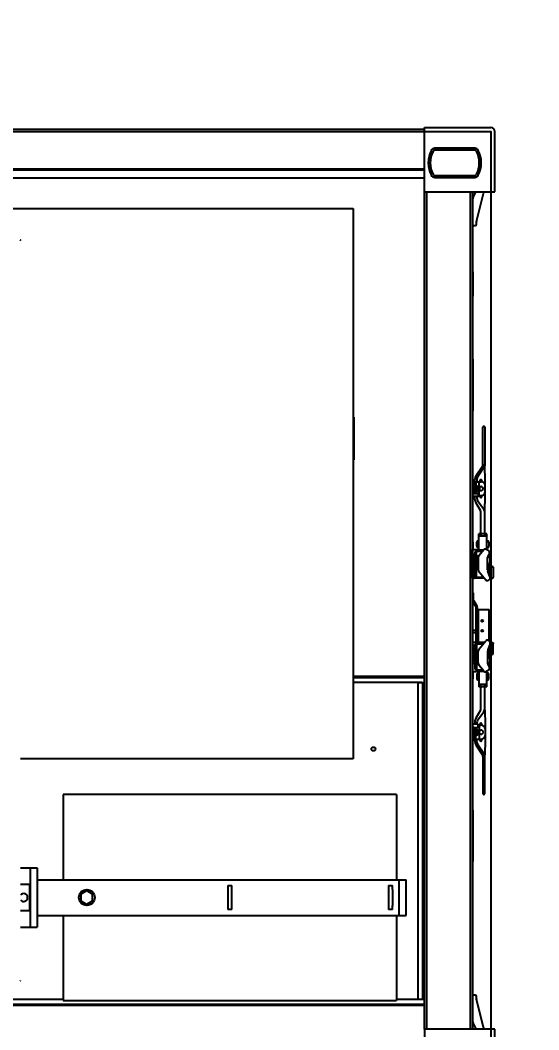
# Model space of a CAD drawing. Header units: feet. Extents: x -1522 to 1718, y -42 to 1309.
# Drawn here: x 42.23 to 46.53, y 7.65 to 16.02 of the extents above; entities that cross this region are included whole.
import ezdxf

# ---------------------------------------------------------------- set-up
doc = ezdxf.new("R2010")
doc.units = ezdxf.units.FT
doc.header["$MEASUREMENT"] = 0
doc.layers.add('E-EQPM-XFMR-1500V', color=141, linetype='Continuous')
doc.layers.add('G-NPLT', color=67, linetype='Continuous', plot=False)
doc.styles.add('NEI-A', font='arial.ttf')

# ---------------------------------------------------------------- blocks, each defined once
blk = doc.blocks.new('INV SKID')
at = {"layer": 'E-EQPM-XFMR-1500V', "linetype": 'Continuous'}
for p, q in [((-9.3537, 3.9871), (9.3537, 3.9871)), ((9.3537, 4.0002), (9.9049, 4.0002)), ((9.3537, 4.0002), (9.9049, 4.0002)), ((9.3537, 3.4687), (9.3537, 4.0002)), ((9.3537, 3.4687), (9.3537, 4.0002)), ((9.9377, 3.4687), (9.9377, 3.9674)), ((9.9377, 3.4687), (9.9377, 3.9674)), ((9.7698, 3.8288), (9.4395, 3.8288)), ((9.7698, 3.8288), (9.4395, 3.8288)), ((9.7698, 3.8124), (9.4395, 3.8124)), ((9.7698, 3.8124), (9.4395, 3.8124)), ((-9.3537, 3.659), (9.3537, 3.659)), ((0.0394, 3.6492), (9.3537, 3.6492)), ((9.4395, 3.604), (9.7698, 3.604)), ((9.4395, 3.604), (9.7698, 3.604)), ((-0.0262, 3.5835), (9.3537, 3.5835)), ((9.4395, 3.5876), (9.7698, 3.5876)), ((9.4395, 3.5876), (9.7698, 3.5876)), ((9.3537, 3.4687), (9.9377, 3.4687)), ((9.3537, 3.4687), (9.9377, 3.4687)), ((9.3537, -3.467), (9.3537, 3.4687)), ((9.3734, -3.467), (9.3734, 3.4687)), ((9.731, 3.4687), (9.731, -3.467)), ((9.7507, 3.4687), (9.7507, -3.467)), ((9.7576, 3.4219), (9.78, 3.4667)), ((9.7845, 3.2217), (9.8441, 3.4555)), ((9.8444, 3.457), (9.8455, 3.4687)), ((5.7612, 3.3309), (8.7631, 3.3309)), ((8.7631, 3.3309), (8.7631, -1.2295)), ((9.7507, 3.1882), (9.7743, 3.1882)), ((9.7842, 3.198), (9.7842, 3.2193)), ((9.7507, 2.806), (9.7556, 2.806)), ((9.7556, 2.806), (9.7556, 2.7924)), ((9.7556, 2.7924), (9.7556, 2.6162)), ((9.7507, 2.6026), (9.7556, 2.6026)), ((9.7556, 2.6162), (9.7556, 2.6026)), ((9.7507, 2.0809), (9.7533, 2.0809)), ((9.7533, 2.0809), (9.7533, 1.6544)), ((8.7697, 1.2476), (8.7697, 1.6003)), ((9.7507, 1.6544), (9.7533, 1.6544)), ((9.8376, 1.2115), (9.8376, 1.5199)), ((9.8442, 1.5265), (9.8474, 1.5265)), ((9.854, 1.5199), (9.854, 1.1984)), ((9.7802, 1.1156), (9.8321, 1.1933)), ((9.8457, 1.186), (9.7939, 1.1082)), ((9.8573, 1.0737), (9.854, 1.1984)), ((9.772, 1.0671), (9.772, 1.0883)), ((9.7884, 1.09), (9.7884, 1.0671)), ((9.7539, 1.0753), (9.7605, 1.0753)), ((9.7638, 0.9671), (9.7638, 1.0721)), ((9.7667, 1.0642), (9.7654, 1.0603)), ((9.7654, 0.9704), (9.7654, 1.0602)), ((9.7705, 1.0666), (9.7667, 1.0642)), ((9.7753, 1.0425), (9.7687, 1.0425)), ((9.7752, 1.0671), (9.7705, 1.0666)), ((9.7767, 1.0671), (9.8245, 1.0671)), ((9.7785, 1.0602), (9.7785, 0.9704)), ((9.7802, 1.0343), (9.7835, 1.0343)), ((9.7802, 1.0343), (9.7802, 0.9851)), ((9.7966, 1.0212), (9.7966, 0.9982)), ((9.8081, 0.9556), (9.8081, 1.0639)), ((9.8097, 1.0167), (9.8097, 1.0027)), ((9.8573, 1.0343), (9.8573, 1.0737)), ((9.8573, 0.9851), (9.8573, 1.0343)), ((9.7539, 0.9704), (9.7605, 0.9704)), ((9.7966, 0.9441), (9.7539, 0.9441)), ((9.7638, 0.9704), (9.7966, 0.9704)), ((9.7687, 0.9769), (9.7753, 0.9769)), ((9.772, 0.9195), (9.772, 0.9441)), ((9.7802, 0.9851), (9.7835, 0.9851)), ((9.7884, 0.9441), (9.7884, 0.93)), ((9.7999, 0.9671), (9.7999, 0.9474)), ((9.7999, 0.9523), (9.8245, 0.9523)), ((9.854, 0.8276), (9.8573, 0.9425)), ((9.8573, 0.9425), (9.8573, 0.9851)), ((9.8168, 0.8287), (9.7786, 0.8949)), ((9.7945, 0.9109), (9.8448, 0.8405)), ((9.8212, 0.6144), (9.8212, 0.8123)), ((9.854, 0.6144), (9.854, 0.8276)), ((9.8179, 0.6341), (9.8048, 0.6341)), ((9.8048, 0.5036), (9.8048, 0.6341)), ((9.8694, 0.6144), (9.8058, 0.6144)), ((9.8179, 0.6144), (9.8179, 0.6341)), ((9.8212, 0.6339), (9.8221, 0.634)), ((9.8221, 0.634), (9.8278, 0.6341)), ((9.8474, 0.6341), (9.8278, 0.6341)), ((9.8704, 0.6341), (9.8573, 0.6341)), ((9.8573, 0.6144), (9.8573, 0.6341)), ((9.8704, 0.5036), (9.8704, 0.6341)), ((9.7572, 0.5684), (9.7507, 0.5684)), ((9.7523, 0.5061), (9.779, 0.5061)), ((9.7523, 0.2666), (9.7523, 0.5061)), ((9.7572, 0.5061), (9.7572, 0.5684)), ((9.779, 0.5061), (9.7817, 0.5043)), ((9.7817, 0.5043), (9.7851, 0.5043)), ((9.7851, 0.5036), (9.7851, 0.5043)), ((9.7851, 0.5036), (9.8452, 0.5036)), ((9.7876, 0.5324), (9.7876, 0.5652)), ((9.804, 0.5783), (9.8007, 0.5783)), ((9.804, 0.5192), (9.8007, 0.5192)), ((9.8452, 0.503), (9.8059, 0.4562)), ((9.8858, 0.4952), (9.8659, 0.5066)), ((9.8712, 0.5783), (9.8745, 0.5783)), ((9.8712, 0.5192), (9.8745, 0.5192)), ((9.8876, 0.5652), (9.8876, 0.5324)), ((9.7523, 0.4373), (9.7698, 0.4373)), ((9.7654, 0.4034), (9.7698, 0.4373)), ((9.7698, 0.4373), (9.7698, 0.4707)), ((9.7738, 0.4865), (9.7799, 0.4915)), ((9.7851, 0.4915), (9.7799, 0.4915)), ((9.7799, 0.4915), (9.7799, 0.2769)), ((9.7851, 0.4923), (9.8362, 0.4923)), ((9.7851, 0.2759), (9.7851, 0.4923)), ((9.7982, 0.4351), (9.7982, 0.3409)), ((9.877, 0.338), (9.877, 0.4383)), ((9.8814, 0.4547), (9.8918, 0.4728)), ((9.7523, 0.4034), (9.7654, 0.4034)), ((9.7654, 0.3012), (9.7654, 0.4034)), ((9.7851, 0.3585), (9.7982, 0.3585)), ((9.877, 0.3585), (9.8895, 0.3585)), ((9.8885, 0.3481), (9.8901, 0.365)), ((9.8885, 0.3317), (9.8885, 0.3481)), ((9.9131, 0.365), (9.8901, 0.365)), ((9.9175, 0.365), (9.9204, 0.3628)), ((9.9204, 0.3628), (9.9222, 0.3597)), ((9.9222, 0.3597), (9.9229, 0.356)), ((9.9229, 0.3552), (9.9229, 0.2754)), ((9.7507, 0.26), (9.7572, 0.26)), ((9.8505, 0.2666), (9.7523, 0.2666)), ((9.7572, 0.2666), (9.7572, 0.26)), ((9.7799, 0.2769), (9.7694, 0.2853)), ((9.7851, 0.2768), (9.7799, 0.2769)), ((9.7851, 0.2768), (9.842, 0.2768)), ((9.8059, 0.3198), (9.8616, 0.2535)), ((9.898, 0.2745), (9.8789, 0.3268)), ((9.8823, 0.2498), (9.8908, 0.2547)), ((9.8981, 0.2772), (9.8885, 0.3317)), ((9.8999, 0.2666), (9.8985, 0.2746)), ((9.8999, 0.2666), (9.9184, 0.2666)), ((9.9184, 0.2666), (9.9217, 0.2703)), ((9.9217, 0.2703), (9.9229, 0.2754)), ((9.7605, 0.1452), (9.7507, 0.1452)), ((9.7605, 0.0849), (9.7605, 0.1452)), ((9.7533, 0.075), (9.7808, 0.0273)), ((9.7618, 0.08), (9.7894, 0.0323)), ((9.7821, -0.2649), (9.7821, 0.0224)), ((9.792, -0.0635), (9.792, 0.0224)), ((9.7986, 0.008), (9.8895, 0.008)), ((9.7986, 0.008), (9.7986, -0.261)), ((9.8895, -0.2522), (9.8895, 0.008)), ((9.792, -0.0543), (9.7986, -0.0543)), ((9.792, -0.0635), (9.7986, -0.0635)), ((9.792, -0.1888), (9.792, -0.0635)), ((9.7986, -0.0635), (9.7953, -0.0635)), ((9.7953, -0.1888), (9.7953, -0.0635)), ((9.7986, -0.0597), (9.7968, -0.0597)), ((9.7969, -0.0597), (9.7969, -0.0543)), ((9.7821, -0.1659), (9.7507, -0.1659)), ((9.7986, -0.0983), (9.7953, -0.0983)), ((9.7953, -0.0983), (9.7986, -0.0983)), ((9.7986, -0.1541), (9.7953, -0.1541)), ((9.7953, -0.1541), (9.7986, -0.1541)), ((9.7821, -0.1856), (9.7507, -0.1856)), ((9.792, -0.1888), (9.7986, -0.1888)), ((9.792, -0.2649), (9.792, -0.1888)), ((9.792, -0.202), (9.7986, -0.202)), ((9.7986, -0.1888), (9.7953, -0.1888)), ((9.7986, -0.1926), (9.7968, -0.1926)), ((9.7969, -0.202), (9.7969, -0.1926)), ((9.8823, -0.2481), (9.8908, -0.253)), ((9.7507, -0.2583), (9.7572, -0.2583)), ((9.8505, -0.2649), (9.7523, -0.2649)), ((9.7523, -0.2649), (9.7523, -0.5044)), ((9.7572, -0.2649), (9.7572, -0.2583)), ((9.7654, -0.2994), (9.7654, -0.4017)), ((9.7799, -0.2751), (9.7694, -0.2836)), ((9.7851, -0.2751), (9.7799, -0.2751)), ((9.7799, -0.4897), (9.7799, -0.2751)), ((9.7851, -0.2742), (9.7851, -0.4906)), ((9.7851, -0.2751), (9.842, -0.2751)), ((9.7986, -0.261), (9.8538, -0.261)), ((9.8059, -0.3181), (9.8616, -0.2517)), ((9.898, -0.2728), (9.8789, -0.3251)), ((9.8981, -0.2755), (9.8885, -0.33)), ((9.8885, -0.33), (9.8885, -0.3464)), ((9.8999, -0.2649), (9.8985, -0.2729)), ((9.8999, -0.2649), (9.9184, -0.2649)), ((9.9184, -0.2649), (9.9217, -0.2686)), ((9.9217, -0.2686), (9.9229, -0.2736)), ((9.9229, -0.3543), (9.9229, -0.2736)), ((9.7523, -0.4017), (9.7654, -0.4017)), ((9.7654, -0.4017), (9.7698, -0.4356)), ((9.7851, -0.3567), (9.7982, -0.3567)), ((9.7982, -0.4334), (9.7982, -0.3392)), ((9.877, -0.3363), (9.877, -0.4365)), ((9.877, -0.3567), (9.8895, -0.3567)), ((9.8885, -0.3464), (9.8901, -0.3633)), ((9.9131, -0.3633), (9.8901, -0.3633)), ((9.9175, -0.3633), (9.9204, -0.3611)), ((9.9204, -0.3611), (9.9222, -0.358)), ((9.9222, -0.358), (9.9229, -0.3543)), ((9.7523, -0.4356), (9.7698, -0.4356)), ((9.7698, -0.4356), (9.7698, -0.4689)), ((9.7738, -0.4848), (9.7799, -0.4897)), ((9.7851, -0.4897), (9.7799, -0.4897)), ((9.7851, -0.4906), (9.8362, -0.4906)), ((9.8452, -0.5013), (9.8059, -0.4545)), ((9.8858, -0.4934), (9.8659, -0.5049)), ((9.8814, -0.4529), (9.8918, -0.471)), ((8.7648, -0.5241), (8.7631, -0.5241)), ((8.7648, -0.9014), (8.7648, -0.5241)), ((9.3504, -0.547), (8.7648, -0.547)), ((9.3504, -0.5569), (8.7648, -0.5569)), ((8.7664, -0.5572), (8.7648, -0.5572)), ((8.7664, -0.5596), (8.7648, -0.5596)), ((8.7664, -0.5668), (8.7648, -0.5668)), ((8.7664, -0.5764), (8.7648, -0.5764)), ((8.7664, -0.6457), (8.7664, -0.5572)), ((9.3504, -0.547), (9.3504, -0.5962)), ((9.7572, -0.5667), (9.7507, -0.5667)), ((9.7523, -0.5044), (9.779, -0.5044)), ((9.7572, -0.5667), (9.7572, -0.5044)), ((9.779, -0.5044), (9.7817, -0.5026)), ((9.7817, -0.5026), (9.7851, -0.5026)), ((9.7851, -0.5019), (9.8452, -0.5019)), ((9.7851, -0.5019), (9.7851, -0.5026)), ((9.7876, -0.5306), (9.7876, -0.5634)), ((9.804, -0.5175), (9.8007, -0.5175)), ((9.804, -0.5766), (9.8007, -0.5766)), ((9.8048, -0.5019), (9.8048, -0.6323)), ((9.8704, -0.6323), (9.8704, -0.5019)), ((9.8712, -0.5175), (9.8745, -0.5175)), ((9.8712, -0.5766), (9.8745, -0.5766)), ((9.8876, -0.5634), (9.8876, -0.5306)), ((8.7664, -0.5883), (8.7648, -0.5883)), ((8.7664, -0.6457), (8.7648, -0.6457)), ((8.7664, -0.6649), (8.7648, -0.6649)), ((8.7664, -0.6673), (8.7648, -0.6673)), ((9.3307, -0.5962), (8.7664, -0.5962)), ((8.7664, -0.7534), (8.7664, -0.6649)), ((9.3012, -0.5962), (9.3504, -0.5962)), ((9.3012, -3.2209), (9.3012, -0.5962)), ((9.3406, -3.2209), (9.3406, -0.5962)), ((9.8179, -0.6323), (9.8048, -0.6323)), ((9.8694, -0.6127), (9.8058, -0.6127)), ((9.8179, -0.6323), (9.8179, -0.6127)), ((9.8212, -0.8106), (9.8212, -0.6127)), ((9.8474, -0.6323), (9.8278, -0.6323)), ((9.8474, -0.6324), (9.8531, -0.6323)), ((9.8531, -0.6323), (9.854, -0.6322)), ((9.854, -0.8259), (9.854, -0.6127)), ((9.8573, -0.6127), (9.8573, -0.6323)), ((9.8704, -0.6323), (9.8573, -0.6323)), ((8.7664, -0.6744), (8.7648, -0.6744)), ((8.7664, -0.684), (8.7648, -0.684)), ((8.7664, -0.696), (8.7648, -0.696)), ((8.7664, -0.7534), (8.7648, -0.7534)), ((8.7664, -0.7725), (8.7648, -0.7725)), ((8.7664, -0.8108), (8.7648, -0.8108)), ((8.7664, -0.8299), (8.7648, -0.8299)), ((8.7664, -0.8682), (8.7664, -0.7725)), ((9.8168, -0.827), (9.7786, -0.8932)), ((9.854, -0.8259), (9.8573, -0.9407)), ((8.7648, -0.9014), (8.7631, -0.9014)), ((8.7664, -0.8682), (8.7648, -0.8682)), ((9.772, -0.9178), (9.772, -0.9424)), ((9.7945, -0.9092), (9.8448, -0.8387)), ((9.7966, -0.9424), (9.7539, -0.9424)), ((9.7539, -0.9686), (9.7605, -0.9686)), ((9.7638, -0.9653), (9.7638, -1.0703)), ((9.7638, -0.9686), (9.7966, -0.9686)), ((9.7654, -0.9686), (9.7654, -1.0585)), ((9.7687, -0.9752), (9.7753, -0.9752)), ((9.7785, -1.0585), (9.7785, -0.9686)), ((9.7802, -0.9834), (9.7835, -0.9834)), ((9.7802, -1.0326), (9.7802, -0.9834)), ((9.7884, -0.9424), (9.7884, -0.9283)), ((9.7966, -1.0195), (9.7966, -0.9965)), ((9.7999, -0.9653), (9.7999, -0.9457)), ((9.7999, -0.9506), (9.8245, -0.9506)), ((9.8081, -0.9539), (9.8081, -1.0621)), ((9.8097, -1.015), (9.8097, -1.001)), ((9.8573, -0.9407), (9.8573, -0.9834)), ((9.8573, -0.9834), (9.8573, -1.0326)), ((9.7539, -1.0736), (9.7605, -1.0736)), ((9.7753, -1.0408), (9.7687, -1.0408)), ((9.7705, -1.0648), (9.7752, -1.0654)), ((9.772, -1.0654), (9.772, -1.0865)), ((9.7767, -1.0654), (9.8245, -1.0654)), ((9.7802, -1.0326), (9.7835, -1.0326)), ((9.7884, -1.0883), (9.7884, -1.0654)), ((9.8573, -1.072), (9.854, -1.1966)), ((9.8573, -1.0326), (9.8573, -1.072)), ((9.7802, -1.1138), (9.8321, -1.1916)), ((9.8457, -1.1842), (9.7939, -1.1065)), ((8.7631, -1.2295), (6.0067, -1.2295)), ((9.8376, -1.2098), (9.8376, -1.5182)), ((9.854, -1.5182), (9.854, -1.1966)), ((9.1207, -1.5247), (6.3583, -1.5247)), ((6.3583, -1.5247), (6.3583, -2.2301)), ((9.1207, -1.5247), (9.1207, -2.2301)), ((9.8442, -1.5247), (9.8474, -1.5247)), ((9.7507, -1.6527), (9.7533, -1.6527)), ((9.7533, -1.6527), (9.7533, -2.0792)), ((9.7507, -2.0792), (9.7533, -2.0792)), ((6.0067, -2.1317), (6.086, -2.1317)), ((6.0859, -2.1317), (6.145, -2.1317)), ((6.0859, -2.1317), (6.0859, -2.6238)), ((6.086, -2.1317), (6.086, -2.6238)), ((6.145, -2.1317), (6.145, -2.6238)), ((6.145, -2.2301), (9.2033, -2.2301)), ((9.1437, -2.3777), (9.1437, -2.2301)), ((9.2033, -2.5254), (9.2033, -2.2301)), ((6.0067, -2.2662), (6.081, -2.2662)), ((6.081, -2.2662), (6.081, -2.4893)), ((6.5083, -2.3476), (6.5551, -2.3206)), ((6.5551, -2.3206), (6.6002, -2.3466)), ((7.7231, -2.2793), (7.7559, -2.2793)), ((7.7231, -2.2793), (7.7231, -2.3366)), ((7.7231, -2.3366), (7.7231, -2.4352)), ((7.7559, -2.3137), (7.7559, -2.2793)), ((7.7559, -2.3203), (7.7559, -2.3137)), ((7.7559, -2.4189), (7.7559, -2.3203)), ((9.0551, -2.2793), (9.0879, -2.2793)), ((9.0551, -2.2793), (9.0551, -2.3121)), ((9.0551, -2.3121), (9.0551, -2.4434)), ((9.0879, -2.3121), (9.0879, -2.2793)), ((9.0879, -2.3121), (9.0879, -2.4434)), ((6.5083, -2.4083), (6.5083, -2.3476)), ((6.5534, -2.4343), (6.5083, -2.4083)), ((6.6002, -2.4073), (6.5534, -2.4343)), ((6.6002, -2.3466), (6.6002, -2.4073)), ((7.7559, -2.4762), (7.7559, -2.4189)), ((9.1437, -2.5254), (9.1437, -2.3777)), ((6.081, -2.4893), (6.0067, -2.4893)), ((7.7231, -2.4352), (7.7231, -2.4418)), ((7.7231, -2.4418), (7.7231, -2.4762)), ((7.7559, -2.4762), (7.7231, -2.4762)), ((9.0551, -2.4434), (9.0551, -2.4762)), ((9.0879, -2.4762), (9.0551, -2.4762)), ((9.0879, -2.4762), (9.0879, -2.4434)), ((6.145, -2.5254), (9.2033, -2.5254)), ((6.3583, -2.5254), (6.3583, -3.2308)), ((9.1207, -2.5254), (9.1207, -3.2308)), ((6.0067, -2.6238), (6.086, -2.6238)), ((6.0859, -2.6238), (6.145, -2.6238)), ((9.3537, -3.0979), (9.3438, -3.0979)), ((9.3438, -3.1963), (9.3438, -3.0979)), ((5.2772, -3.2209), (6.3583, -3.2209)), ((5.2772, -3.2603), (9.3504, -3.2603)), ((6.3583, -3.2308), (9.1207, -3.2308)), ((9.1207, -3.2209), (9.3307, -3.2209)), ((9.3012, -3.2209), (9.3504, -3.2209)), ((9.3537, -3.1963), (9.3438, -3.1963)), ((9.3504, -3.2209), (9.3504, -3.2701)), ((9.7743, -3.1865), (9.7507, -3.1865)), ((9.7842, -3.2176), (9.7842, -3.1963)), ((9.8441, -3.4538), (9.7845, -3.22)), ((5.2772, -3.2701), (9.3504, -3.2701)), ((9.7576, -3.4201), (9.78, -3.465)), ((9.9377, -3.467), (9.3537, -3.467)), ((9.3537, -3.467), (9.3537, -3.9985)), ((9.8455, -3.467), (9.8444, -3.4553)), ((9.9377, -3.9657), (9.9377, -3.467))]:
    blk.add_line(p, q, dxfattribs=at)
at = {"layer": 'E-EQPM-XFMR-1500V'}
blk.add_lwpolyline([(-9.9049, 3.9674), (9.9049, 3.9674), (9.9049, -3.9657), (-9.9049, -3.9657)], close=True, dxfattribs=at)
at = {"layer": 'E-EQPM-XFMR-1500V', "linetype": 'Continuous'}
for points in [[(9.8058, 0.6144), (9.805, 0.6151), (9.8048, 0.6173)], [(9.8474, 0.6341), (9.8531, 0.634), (9.854, 0.6339)], [(9.8704, 0.6173), (9.8702, 0.6151), (9.8694, 0.6144)], [(9.8058, -0.6127), (9.805, -0.6134), (9.8048, -0.6155)], [(9.8212, -0.6322), (9.8221, -0.6323), (9.8278, -0.6324)], [(9.8704, -0.6155), (9.8702, -0.6134), (9.8694, -0.6127)], [(9.7654, -1.0586), (9.7667, -1.0625), (9.7705, -1.0648)]]:
    blk.add_lwpolyline(points, dxfattribs=at)
for centre, radius in [((9.833, -0.0855), 0.00755), ((9.833, -0.0855), 0.00755), ((9.833, -0.1675), 0.00755), ((9.833, -0.1675), 0.00755), ((8.9306, -1.1474), 0.0164), ((6.5551, -2.3777), 0.0656)]:
    blk.add_circle(centre, radius, dxfattribs=at)
for centre, radius, start, end in [((9.9049, 3.9674), 0.0328, 0, 90), ((9.9049, 3.9674), 0.0328, 0, 90), ((9.9049, 3.9674), 0.0328, 0, 90), ((9.6047, 3.7082), 0.2198, 152.01125, 207.98875), ((9.6047, 3.7082), 0.2198, 152.01125, 207.98875), ((9.6047, 3.7082), 0.2034, 152.01125, 207.98875), ((9.6047, 3.7082), 0.2034, 152.01125, 207.98875), ((9.4395, 3.796), 0.0328, 90, 152.01125), ((9.4395, 3.796), 0.0328, 90, 152.01125), ((9.4395, 3.796), 0.0164, 90, 152.01125), ((9.4395, 3.796), 0.0164, 90, 152.01125), ((9.7698, 3.796), 0.0328, 27.98875, 90), ((9.7698, 3.796), 0.0328, 27.98875, 90), ((9.7698, 3.796), 0.0164, 27.98875, 90), ((9.7698, 3.796), 0.0164, 27.98875, 90), ((9.6047, 3.7082), 0.2034, 332.01125, 27.98875), ((9.6047, 3.7082), 0.2034, 332.01125, 27.98875), ((9.6047, 3.7082), 0.2198, 332.01125, 27.98875), ((9.6047, 3.7082), 0.2198, 332.01125, 27.98875), ((9.4395, 3.6205), 0.0328, 207.98875, 270), ((9.4395, 3.6205), 0.0328, 207.98875, 270), ((9.4395, 3.6205), 0.0164, 207.98875, 270), ((9.4395, 3.6205), 0.0164, 207.98875, 270), ((9.7698, 3.6205), 0.0164, 270, 332.01125), ((9.7698, 3.6205), 0.0164, 270, 332.01125), ((9.7698, 3.6205), 0.0328, 270, 332.01125), ((9.7698, 3.6205), 0.0328, 270, 332.01125), ((9.7507, 3.4814), 0.0328, 333.43495, 337.23408), ((9.8346, 3.458), 0.00984, 345.69385, 354.64431), ((9.8163, 3.3925), 0.0656, 153.43495, 180), ((9.7743, 3.198), 0.00984, 270, 360), ((9.794, 3.2193), 0.00984, 165.69385, 180), ((6.0034, 3.0652), 0.00328, 359.97787, 90.01341), ((9.8442, 1.5199), 0.00656, 90, 180), ((9.8474, 1.5199), 0.00656, 0, 90), ((9.8048, 1.2115), 0.0328, 326.30993, 0), ((9.8048, 1.2133), 0.0492, 326.30993, 0), ((9.8212, 1.0883), 0.0492, 146.30993, 180), ((9.8212, 1.09), 0.0328, 146.30993, 180), ((9.7539, 1.0721), 0.00328, 90, 180), ((9.7605, 1.0721), 0.00328, 0, 90), ((9.7687, 1.0392), 0.00328, 90, 180), ((9.7753, 1.0392), 0.00328, 0, 90), ((9.7835, 1.0212), 0.0131, 0, 90), ((9.8048, 1.0639), 0.00328, 0, 90), ((9.8245, 1.0097), 0.0164, 205.43278, 154.56723), ((9.8212, 1.0753), 0.0082, 292.39223, 239.9996), ((9.8245, 1.0343), 0.0328, 0, 90), ((9.7539, 0.9736), 0.00328, 180, 270), ((9.7539, 0.9474), 0.00328, 180, 270), ((9.7605, 0.9736), 0.00328, 270, 0), ((9.7687, 0.9802), 0.00328, 180, 270), ((9.7753, 0.9802), 0.00328, 270, 0), ((9.7835, 0.9982), 0.0131, 270, 0), ((9.8212, 0.93), 0.0328, 180, 215.53768), ((9.7966, 0.9671), 0.00328, 0, 90), ((9.7966, 0.9474), 0.00328, 270, 0), ((9.8048, 0.9556), 0.00328, 270, 0), ((9.8212, 0.9441), 0.0082, 119.9999, 59.9996), ((9.8245, 0.9851), 0.0328, 270, 0), ((9.8212, 0.9195), 0.0492, 180, 210), ((9.8048, 0.8119), 0.0492, 0, 35.53768), ((9.7884, 0.8123), 0.0328, 0, 30), ((9.8007, 0.5652), 0.0131, 90, 180), ((9.8007, 0.5324), 0.0131, 180, 270), ((9.8577, 0.4924), 0.0164, 60, 140), ((9.8745, 0.5652), 0.0131, 0, 90), ((9.8745, 0.5324), 0.0131, 270, 0), ((9.7621, 0.4881), 0.0115, 180, 210.69745), ((9.8179, 0.4241), 0.0328, 114.4589, 180.44008), ((9.831, 0.4351), 0.0328, 140, 180), ((9.8376, 0.4142), 0.0603, 310, 42.65144), ((9.9098, 0.4383), 0.0328, 150, 180), ((9.8376, 0.4142), 0.0689, 306.00035, 44.93186), ((9.8776, 0.481), 0.0164, 330, 60), ((9.7621, 0.3404), 0.0115, 149.30255, 180), ((9.8376, 0.4142), 0.0603, 209.26034, 230), ((9.8376, 0.4142), 0.0689, 221.12549, 233.99967), ((9.831, 0.3409), 0.0328, 180, 220), ((9.9098, 0.338), 0.0328, 180, 200), ((9.9131, 0.3552), 0.00984, 0, 90), ((9.8741, 0.264), 0.0164, 220, 300), ((9.8826, 0.2689), 0.0164, 300, 20), ((9.7703, 0.0849), 0.0197, 180, 210), ((9.7703, 0.0849), 0.00984, 180, 210), ((9.7723, 0.0224), 0.00984, 0, 30), ((9.7723, 0.0224), 0.0197, 0, 30), ((9.7968, -0.0647), 0.00492, 90, 166.5066), ((9.7968, -0.1877), 0.00492, 193.4934, 270), ((9.8741, -0.2623), 0.0164, 60, 140), ((9.831, -0.3392), 0.0328, 140, 180), ((9.9098, -0.3363), 0.0328, 160, 180), ((9.8826, -0.2672), 0.0164, 340, 60), ((9.7621, -0.3387), 0.0115, 180, 210.69745), ((9.8376, -0.4125), 0.0603, 130, 150.73966), ((9.8376, -0.4125), 0.0689, 126.00033, 138.87451), ((9.8376, -0.4125), 0.0603, 317.34856, 50), ((9.8376, -0.4125), 0.0689, 315.06814, 53.99965), ((9.9131, -0.3535), 0.00984, 270, 0), ((9.7621, -0.4863), 0.0115, 149.30255, 180), ((9.8179, -0.4224), 0.0328, 179.55992, 245.364), ((9.831, -0.4334), 0.0328, 180, 220), ((9.8577, -0.4907), 0.0164, 220, 300), ((9.9098, -0.4365), 0.0328, 180, 210), ((9.8776, -0.4792), 0.0164, 300, 30), ((9.8007, -0.5306), 0.0131, 90, 180), ((9.8007, -0.5634), 0.0131, 180, 270), ((9.8745, -0.5306), 0.0131, 0, 90), ((9.8745, -0.5634), 0.0131, 270, 0), ((9.7884, -0.8106), 0.0328, 330, 0), ((9.8048, -0.8101), 0.0492, 324.46232, 0), ((9.8212, -0.9178), 0.0492, 150, 180), ((9.8212, -0.9283), 0.0328, 144.46232, 180), ((9.7539, -0.9457), 0.00328, 90, 180), ((9.7539, -0.9719), 0.00328, 90, 180), ((9.7605, -0.9719), 0.00328, 0, 90), ((9.7687, -0.9785), 0.00328, 90, 180), ((9.7753, -0.9785), 0.00328, 0, 90), ((9.7835, -0.9965), 0.0131, 0, 90), ((9.7966, -0.9457), 0.00328, 0, 90), ((9.7966, -0.9653), 0.00328, 270, 0), ((9.8048, -0.9539), 0.00328, 0, 90), ((9.8245, -1.008), 0.0164, 205.43277, 154.56722), ((9.8212, -0.9424), 0.0082, 300.0004, 240.0001), ((9.8245, -0.9834), 0.0328, 0, 90), ((9.7539, -1.0703), 0.00328, 180, 270), ((9.7605, -1.0703), 0.00328, 270, 0), ((9.7687, -1.0375), 0.00328, 180, 270), ((9.8212, -1.0865), 0.0492, 180, 213.69007), ((9.7753, -1.0375), 0.00328, 270, 0), ((9.7835, -1.0195), 0.0131, 270, 0), ((9.8048, -1.0621), 0.00328, 270, 0), ((9.8212, -1.0736), 0.0082, 120.0004, 67.60777), ((9.8245, -1.0326), 0.0328, 270, 0), ((9.8212, -1.0883), 0.0328, 180, 213.69007), ((9.8048, -1.2098), 0.0328, 0, 33.69007), ((9.8048, -1.2115), 0.0492, 0, 33.69007), ((9.8442, -1.5182), 0.00656, 180, 270), ((9.8474, -1.5182), 0.00656, 270, 0), ((6.0318, -2.3777), 0.0328, 219.93973, 140.09267), ((9.7743, -3.1963), 0.00984, 0, 90), ((9.794, -3.2176), 0.00984, 180, 194.30615), ((9.8163, -3.3908), 0.0656, 180, 206.56505), ((9.7507, -3.4797), 0.0328, 22.76592, 26.56505), ((9.8346, -3.4562), 0.00984, 5.35569, 14.30615)]:
    blk.add_arc(centre, radius, start, end, dxfattribs=at)
for centre, start_param, end_param in [((9.7752, 0.4707), 0.261799, 1.570796), ((9.7708, 0.3012), -4.712389, -3.403392), ((9.7708, -0.2994), 0.261799, 1.570796), ((9.7752, -0.4689), -4.712389, -3.403392)]:
    blk.add_ellipse(centre, major_axis=(0, 0.0164), ratio=0.330337, start_param=start_param, end_param=end_param, dxfattribs=at)
for points in [[(6.0043, 3.0683), (6.0041, 3.0684), (6.0037, 3.0684), (6.0034, 3.0684)], [(6.0034, -3.0667), (6.0039, -3.0667), (6.0045, -3.0666), (6.0049, -3.0664)], [(6.0034, -3.0667), (6.0039, -3.0667), (6.0045, -3.0666), (6.0049, -3.0664)], [(6.0049, -3.0664), (6.0052, -3.0662), (6.0055, -3.066), (6.0057, -3.0658)], [(6.0049, -3.0664), (6.0052, -3.0662), (6.0055, -3.066), (6.0057, -3.0658)], [(6.0057, -3.0658), (6.0061, -3.0655), (6.0064, -3.065), (6.0065, -3.0646)], [(6.0057, -3.0658), (6.0061, -3.0655), (6.0064, -3.065), (6.0065, -3.0646)]]:
    blk.add_open_spline(points, degree=3, dxfattribs=at)
blk.add_open_spline([(6.0067, 3.0652), (6.0067, 3.0659), (6.0063, 3.0673), (6.005, 3.0681), (6.0043, 3.0683)], degree=3, knots=[0, 0, 0, 0, 0.499838, 1, 1, 1, 1], dxfattribs=at)

msp = doc.modelspace()

# ---------------------------------------------------------------- block references
msp.add_blockref('INV SKID', (36.22501, 11.12722))

# ---------------------------------------------------------------- texts
at = {"layer": 'G-NPLT', "insert": (-1524.03887, 222.65943), "char_height": 50.15749436, "attachment_point": 1, "style": 'NEI-A'}
msp.add_mtext_dynamic_manual_height_columns('\\pi-250.78747,l250.78747;THIS INVERTER NEEDS TO BE UPDATED WITH THE CORRECT INVERTER JOB SPECIFIC. GET FROM THE INVERTER XREF.', width=1665.7235448, gutter_width=214.91157, heights=[0], dxfattribs=at)

doc.saveas('drawing.dxf')
